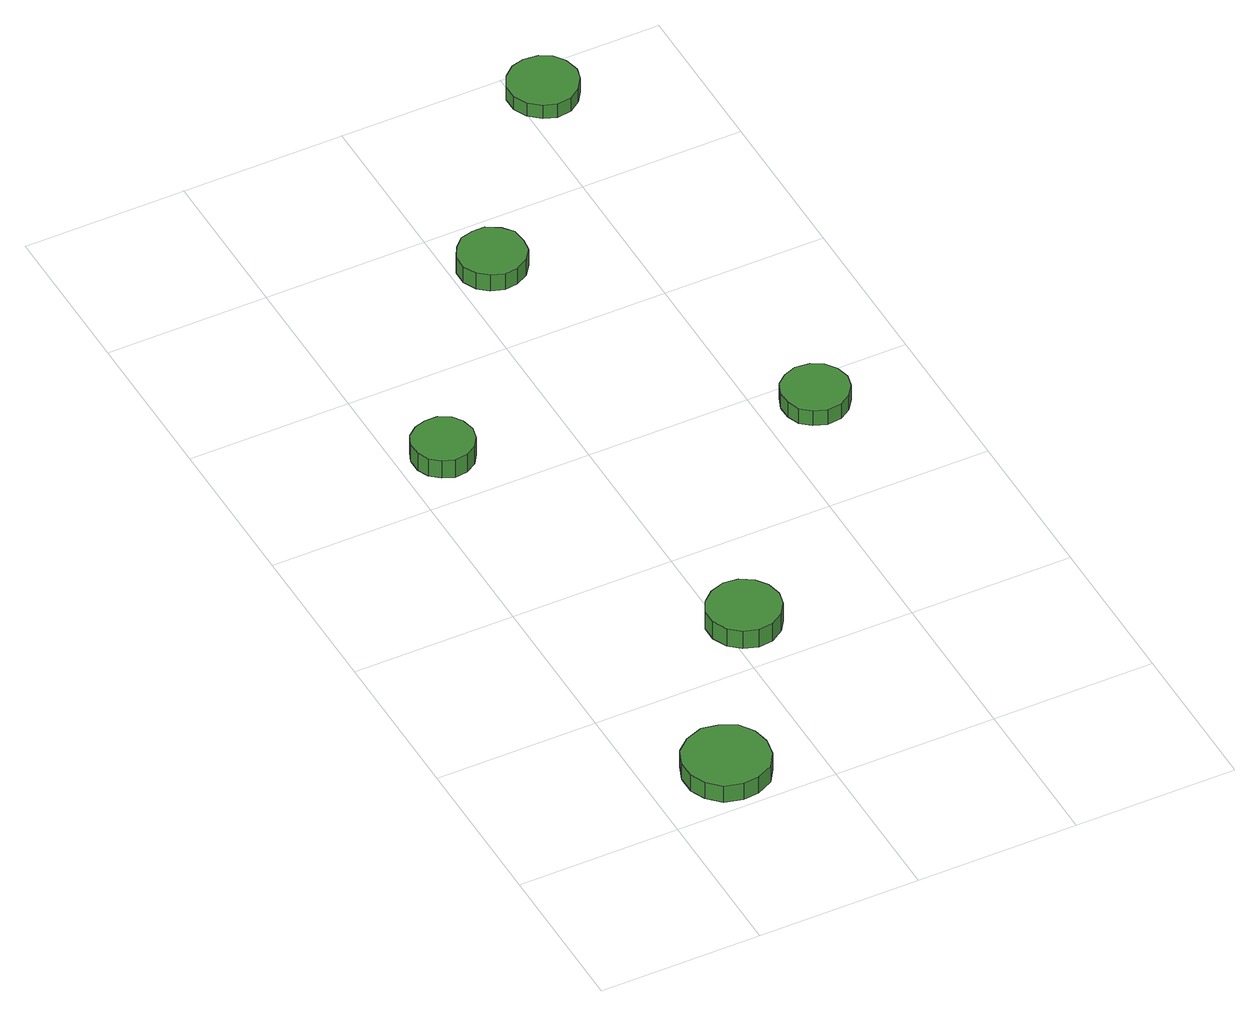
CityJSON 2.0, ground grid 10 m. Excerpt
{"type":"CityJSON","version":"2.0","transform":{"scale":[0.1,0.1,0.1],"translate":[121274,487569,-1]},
"CityObjects":{
"tree1":{"type":"SolitaryVegetationObject","attributes":{"function":"something"},"geometry":[{"type":"MultiSurface","lod":"1","boundaries":[[[0,1,2,3,4,5,6,7,8,9,10,11,12,13,14]],[[15,16,17,18,19,20,21,22,23,24,25,26,27,28,29]],[[0,29,28,1]],[[1,28,27,2]],[[2,27,26,3]],[[3,26,25,4]],[[4,25,24,5]],[[5,24,23,6]],[[6,23,22,7]],[[7,22,21,8]],[[8,21,20,9]],[[9,20,19,10]],[[10,19,18,11]],[[11,18,17,12]],[[12,17,16,13]],[[13,16,15,14]],[[14,15,29,0]]]}]},
"tree2":{"type":"SolitaryVegetationObject","attributes":{"function":"something"},"geometry":[{"type":"MultiSurface","lod":"1","boundaries":[[[30,31,32,33,34,35,36,37,38,39,40,41,42,43,44]],[[45,46,47,48,49,50,51,52,53,54,55,56,57,58,59]],[[30,59,58,31]],[[31,58,57,32]],[[32,57,56,33]],[[33,56,55,34]],[[34,55,54,35]],[[35,54,53,36]],[[36,53,52,37]],[[37,52,51,38]],[[38,51,50,39]],[[39,50,49,40]],[[40,49,48,41]],[[41,48,47,42]],[[42,47,46,43]],[[43,46,45,44]],[[44,45,59,30]]]}]},
"tree3":{"type":"SolitaryVegetationObject","attributes":{"function":"something"},"geometry":[{"type":"MultiSurface","lod":"1","boundaries":[[[60,61,62,63,64,65,66,67,68,69,70,71,72,73,74]],[[75,76,77,78,79,80,81,82,83,84,85,86,87,88,89]],[[60,89,88,61]],[[61,88,87,62]],[[62,87,86,63]],[[63,86,85,64]],[[64,85,84,65]],[[65,84,83,66]],[[66,83,82,67]],[[67,82,81,68]],[[68,81,80,69]],[[69,80,79,70]],[[70,79,78,71]],[[71,78,77,72]],[[72,77,76,73]],[[73,76,75,74]],[[74,75,89,60]]]}]},
"tree4":{"type":"SolitaryVegetationObject","attributes":{"function":"something"},"geometry":[{"type":"MultiSurface","lod":"1","boundaries":[[[90,91,92,93,94,95,96,97,98,99,100,101,102,103,104]],[[105,106,107,108,109,110,111,112,113,114,115,116,117,118,119]],[[90,119,118,91]],[[91,118,117,92]],[[92,117,116,93]],[[93,116,115,94]],[[94,115,114,95]],[[95,114,113,96]],[[96,113,112,97]],[[97,112,111,98]],[[98,111,110,99]],[[99,110,109,100]],[[100,109,108,101]],[[101,108,107,102]],[[102,107,106,103]],[[103,106,105,104]],[[104,105,119,90]]]}]},
"tree5":{"type":"SolitaryVegetationObject","attributes":{"function":"something"},"geometry":[{"type":"MultiSurface","lod":"1","boundaries":[[[120,121,122,123,124,125,126,127,128,129,130,131,132,133,134]],[[135,136,137,138,139,140,141,142,143,144,145,146,147,148,149]],[[120,149,148,121]],[[121,148,147,122]],[[122,147,146,123]],[[123,146,145,124]],[[124,145,144,125]],[[125,144,143,126]],[[126,143,142,127]],[[127,142,141,128]],[[128,141,140,129]],[[129,140,139,130]],[[130,139,138,131]],[[131,138,137,132]],[[132,137,136,133]],[[133,136,135,134]],[[134,135,149,120]]]}]},
"tree6":{"type":"SolitaryVegetationObject","attributes":{"function":"something"},"geometry":[{"type":"MultiSurface","lod":"1","boundaries":[[[150,151,152,153,154,155,156,157,158,159,160,161,162,163,164]],[[165,166,167,168,169,170,171,172,173,174,175,176,177,178,179]],[[150,179,178,151]],[[151,178,177,152]],[[152,177,176,153]],[[153,176,175,154]],[[154,175,174,155]],[[155,174,173,156]],[[156,173,172,157]],[[157,172,171,158]],[[158,171,170,159]],[[159,170,169,160]],[[160,169,168,161]],[[161,168,167,162]],[[162,167,166,163]],[[163,166,165,164]],[[164,165,179,150]]]}]}
},
"vertices":[
[72,30,19],[70,40,19],[64,49,19],[54,54,19],[44,56,19],[33,52,19],[25,45,19],[21,35,19],[21,24,19],[25,15,19],[33,7,19],[44,4,19],[54,5,19],[64,10,19],[70,19,19],[70,19,7],[64,10,7],[54,5,7],[44,4,7],[33,7,7],[25,15,7],[21,24,7],[21,35,7],[25,45,7],[33,52,7],[44,56,7],[54,54,7],[64,49,7],[70,40,7],[72,30,7],
[46,337,19],[44,345,19],[40,351,19],[33,355,19],[25,355,19],[18,353,19],[12,348,19],[9,341,19],[9,333,19],[12,326,19],[18,321,19],[25,318,19],[33,319,19],[40,323,19],[44,329,19],[44,329,6],[40,323,6],[33,319,6],[25,318,6],[18,321,6],[12,326,6],[9,333,6],[9,341,6],[12,348,6],[18,353,6],[25,355,6],[33,355,6],[40,351,6],[44,345,6],[46,337,6],
[135,136,19],[133,145,19],[128,152,19],[120,157,19],[111,158,19],[102,155,19],[95,149,19],[91,141,19],[91,132,19],[95,123,19],[102,117,19],[111,114,19],[120,115,19],[128,120,19],[133,127,19],[133,127,6],[128,120,6],[120,115,6],[111,114,6],[102,117,6],[95,123,6],[91,132,6],[91,141,6],[95,149,6],[102,155,6],[111,158,6],[120,157,6],[128,152,6],[133,145,6],[135,136,6],
[144,464,18],[143,473,18],[138,479,18],[130,484,18],[122,484,18],[114,482,18],[108,476,18],[104,469,18],[104,460,18],[108,452,18],[114,447,18],[122,444,18],[130,445,18],[138,449,18],[143,456,18],[143,456,6],[138,449,6],[130,445,6],[122,444,6],[114,447,6],[108,452,6],[104,460,6],[104,469,6],[108,476,6],[114,482,6],[122,484,6],[130,484,6],[138,479,6],[143,473,6],[144,464,6],
[253,280,18],[251,288,18],[246,295,18],[239,299,18],[230,300,18],[222,297,18],[216,292,18],[213,284,18],[213,276,18],[216,268,18],[222,263,18],[230,260,18],[239,261,18],[246,265,18],[251,272,18],[251,272,7],[246,265,7],[239,261,7],[230,260,7],[222,263,7],[216,268,7],[213,276,7],[213,284,7],[216,292,7],[222,297,7],[230,300,7],[239,299,7],[246,295,7],[251,288,7],[253,280,7],
[237,578,17],[235,587,17],[230,594,17],[223,598,17],[214,599,17],[206,597,17],[199,591,17],[195,583,17],[195,574,17],[199,566,17],[206,560,17],[214,557,17],[223,558,17],[230,563,17],[235,570,17],[235,570,7],[230,563,7],[223,558,7],[214,557,7],[206,560,7],[199,566,7],[195,574,7],[195,583,7],[199,591,7],[206,597,7],[214,599,7],[223,598,7],[230,594,7],[235,587,7],[237,578,7]
]}
